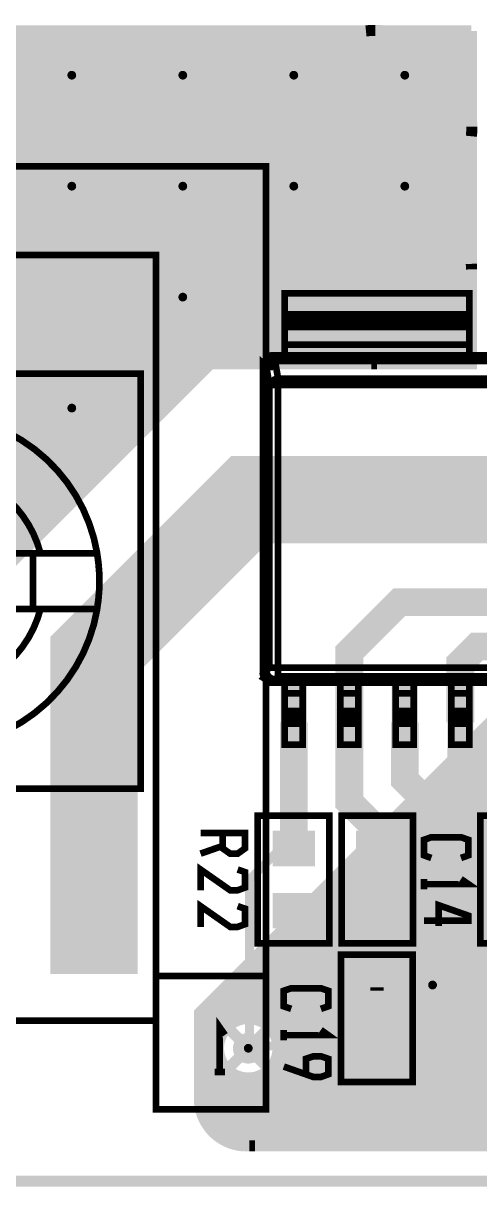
# Model space of a CAD drawing. Extents: x -20 to 155, y -91 to 215.
# Drawn here: x 80.17 to 90.61, y -5.13 to 21.51 of the extents above; entities that cross this region are included whole.
import ezdxf

# ---------------------------------------------------------------- set-up
doc = ezdxf.new("R2010")
doc.units = 0
doc.header["$MEASUREMENT"] = 0
doc.layers.get('0').update_dxf_attribs({"linetype": 'CONTINUOUS'})
for name, color, linetype in [('25-334-0_BOT', 7, 'CONTINUOUS'), ('25-334-0_DRD', 7, 'CONTINUOUS'), ('25-334-0_DRL', 2, 'CONTINUOUS'), ('25-334-0_IN1', 4, 'CONTINUOUS'), ('25-334-0_IN2', 3, 'CONTINUOUS'), ('25-334-0_SMB', 5, 'CONTINUOUS'), ('25-334-0_SMT', 10, 'CONTINUOUS'), ('25-334-0_SPT', 14, 'CONTINUOUS'), ('25-334-0_SSB', 9, 'CONTINUOUS'), ('25-334-0_SST', 12, 'CONTINUOUS'), ('25-334-0_TOP', 11, 'CONTINUOUS'), ('THRUHOLE_TAP', 15, 'CONTINUOUS')]:
    doc.layers.add(name, color=color, linetype=linetype)

# ---------------------------------------------------------------- blocks, each defined once
blk = doc.blocks.new('ROUND_20')
at = {"const_width": 3.50012}
blk.add_lwpolyline([(-1.75006, 0, 1), (1.75006, 0, 1)], format="xyb", close=True, dxfattribs=at)
blk = doc.blocks.new('ROUND_64')
at = {"const_width": 0.35052}
blk.add_lwpolyline([(-0.17526, 0, 1), (0.17526, 0, 1)], format="xyb", close=True, dxfattribs=at)
blk = doc.blocks.new('ROUND_66')
at = {"const_width": 0.35052}
blk.add_lwpolyline([(-0.17526, 0, 1), (0.17526, 0, 1)], format="xyb", close=True, dxfattribs=at)
blk = doc.blocks.new('ROUND_84')
at = {"const_width": 0.10033}
blk.add_lwpolyline([(-0.050164, 0, 1), (0.050164, 0, 1)], format="xyb", close=True, dxfattribs=at)
blk = doc.blocks.new('ROUND_86')
at = {"const_width": 0.10033}
blk.add_lwpolyline([(-0.050164, 0, 1), (0.050164, 0, 1)], format="xyb", close=True, dxfattribs=at)
blk = doc.blocks.new('ROUND_87')
at = {"const_width": 0.10033}
blk.add_lwpolyline([(-0.050164, 0, 1), (0.050164, 0, 1)], format="xyb", close=True, dxfattribs=at)
blk = doc.blocks.new('ROUND_23')
at = {"const_width": 0.35052}
blk.add_lwpolyline([(-0.17526, 0, 1), (0.17526, 0, 1)], format="xyb", close=True, dxfattribs=at)
blk = doc.blocks.new('RECTANGLE_5')
blk.add_solid([(0.4826, 0.4064), (0.4826, -0.4064), (-0.4826, 0.4064), (-0.4826, -0.4064)])
blk = doc.blocks.new('RECTANGLE_48')
blk.add_solid([(2.20472, 0.99949), (2.20472, -0.99949), (-2.20472, 0.99949), (-2.20472, -0.99949)])
blk = doc.blocks.new('RECTANGLE_49')
blk.add_solid([(0.29972, 0.99949), (0.29972, -0.99949), (-0.29972, 0.99949), (-0.29972, -0.99949)])
blk = doc.blocks.new('ROUND_70')
at = {"const_width": 0.0762}
blk.add_lwpolyline([(-0.0381, 0, 1), (0.0381, 0, 1)], format="xyb", close=True, dxfattribs=at)
blk = doc.blocks.new('ROUND_75')
at = {"const_width": 0.10033}
blk.add_lwpolyline([(-0.050164, 0, 1), (0.050164, 0, 1)], format="xyb", close=True, dxfattribs=at)

msp = doc.modelspace()

# ---------------------------------------------------------------- linework, layer by layer
at = {"layer": '25-334-0_BOT', "const_width": 0.254}
for points in [[(90.424, 21.336), (76.327, 21.336), (61.722, 6.731), (61.722, -2.794)], [(90.424, 21.18106), (76.17206, 21.18106)], [(80.2386, 21.336), (80.2386, 9.4996)], [(80.4672, 21.336), (80.4672, 9.7282)], [(80.6958, 21.336), (80.6958, 9.9568)], [(80.9244, 21.336), (80.9244, 10.1854)], [(81.153, 21.336), (81.153, 10.414)], [(81.3816, 21.336), (81.3816, 10.6426)], [(81.6102, 21.336), (81.6102, 10.8712)], [(81.8388, 21.336), (81.8388, 11.0998)], [(82.0674, 21.336), (82.0674, 11.3284)], [(82.296, 21.336), (82.296, 11.557)], [(82.5246, 21.336), (82.5246, 11.7856)], [(82.7532, 21.336), (82.7532, 12.0142)], [(82.9818, 21.336), (82.9818, 12.2428)], [(83.2104, 21.336), (83.2104, 12.4714)], [(83.439, 21.336), (83.439, 12.7)], [(83.6676, 21.336), (83.6676, 12.9286)], [(83.8962, 21.336), (83.8962, 13.1572)], [(84.1248, 21.336), (84.1248, 13.3858)], [(84.3534, 21.336), (84.3534, 13.6144)], [(84.582, 21.336), (84.582, 13.716)], [(84.8106, 21.336), (84.8106, 13.716)], [(85.0392, 21.336), (85.0392, 13.716)], [(85.2678, 21.336), (85.2678, 13.716)], [(85.4964, 21.336), (85.4964, 13.716)], [(85.725, 21.336), (85.725, 13.716)], [(85.9536, 21.336), (85.9536, 13.716)], [(86.1822, 21.336), (86.1822, 13.716)], [(86.4108, 21.336), (86.4108, 13.716)], [(86.6394, 21.336), (86.6394, 13.716)], [(86.868, 21.336), (86.868, 13.716)], [(87.0966, 21.336), (87.0966, 13.716)], [(87.3252, 21.336), (87.3252, 13.716)], [(87.5538, 21.336), (87.5538, 13.716)], [(87.7824, 21.336), (87.7824, 13.716)], [(88.011, 21.336), (88.011, 13.716)], [(88.2396, 21.336), (88.2396, 13.716)], [(88.4682, 21.336), (88.4682, 13.716)], [(88.6968, 21.336), (88.6968, 13.716)], [(88.9254, 21.336), (88.9254, 13.716)], [(89.154, 21.336), (89.154, 13.716)], [(89.3826, 21.336), (89.3826, 13.716)], [(89.6112, 21.336), (89.6112, 13.716)], [(89.8398, 21.336), (89.8398, 13.716)], [(90.0684, 21.336), (90.0684, 13.716)], [(90.297, 21.336), (90.297, 13.716)], [(90.424, 21.336), (90.424, 13.716)], [(90.424, 20.95246), (75.94346, 20.95246)], [(90.424, 20.72386), (75.71486, 20.72386)], [(90.424, 20.49526), (75.48626, 20.49526)], [(90.424, 20.26666), (75.25766, 20.26666)], [(90.424, 20.03806), (75.02906, 20.03806)], [(90.424, 19.80946), (74.80046, 19.80946)], [(90.424, 19.35226), (74.34326, 19.35226)], [(90.424, 19.58086), (74.57186, 19.58086)], [(90.424, 19.12366), (74.11466, 19.12366)], [(90.424, 18.89506), (73.88606, 18.89506)], [(90.424, 18.66646), (73.65746, 18.66646)], [(90.424, 18.43786), (73.42886, 18.43786)], [(90.424, 18.20926), (73.20026, 18.20926)], [(90.424, 17.75206), (72.74306, 17.75206)], [(90.424, 17.98066), (72.97166, 17.98066)], [(90.424, 17.52346), (72.51446, 17.52346)], [(90.424, 17.29486), (72.28586, 17.29486)], [(90.424, 17.06626), (72.05726, 17.06626)], [(90.424, 16.83766), (71.82866, 16.83766)], [(90.424, 16.60906), (71.60006, 16.60906)], [(90.424, 16.15186), (71.14286, 16.15186)], [(90.424, 16.38046), (71.37146, 16.38046)], [(90.424, 15.92326), (70.91426, 15.92326)], [(90.424, 15.69466), (70.68566, 15.69466)], [(90.424, 15.46606), (70.45706, 15.46606)], [(90.424, 15.23746), (70.22846, 15.23746)], [(90.424, 15.00886), (69.99986, 15.00886)], [(90.424, 14.55166), (69.54266, 14.55166)], [(90.424, 14.78026), (69.77126, 14.78026)], [(90.424, 14.32306), (69.31406, 14.32306)], [(90.424, 14.09446), (69.08546, 14.09446)], [(90.424, 13.86586), (68.85686, 13.86586)], [(84.37626, 13.63726), (68.62826, 13.63726)], [(84.455, 13.716), (71.628, 0.889)], [(90.424, 13.716), (84.455, 13.716)], [(84.14766, 13.40866), (68.39966, 13.40866)], [(83.69046, 12.95146), (67.94246, 12.95146)], [(83.91906, 13.18006), (68.17106, 13.18006)], [(83.46186, 12.72286), (67.71386, 12.72286)], [(83.23326, 12.49426), (67.48526, 12.49426)], [(83.00466, 12.26566), (67.25666, 12.26566)], [(82.77606, 12.03706), (67.02806, 12.03706)], [(82.54746, 11.80846), (66.79946, 11.80846)], [(82.09026, 11.35126), (66.34226, 11.35126)], [(82.31886, 11.57986), (66.57086, 11.57986)], [(81.86166, 11.12266), (66.11366, 11.12266)], [(81.63306, 10.89406), (65.88506, 10.89406)], [(81.40446, 10.66546), (65.65646, 10.66546)], [(81.17586, 10.43686), (65.42786, 10.43686)], [(80.94726, 10.20826), (65.19926, 10.20826)], [(80.49006, 9.75106), (64.74206, 9.75106)], [(80.71866, 9.97966), (64.97066, 9.97966)], [(80.26146, 9.52246), (64.51346, 9.52246)], [(109.22, 6.985), (92.329, 6.985), (84.201, -1.143), (84.201, -3.175)], [(90.6018, 5.2578), (90.6018, -4.191)], [(111.252, 4.953), (90.297, 4.953)], [(90.3732, 5.0292), (90.3732, -4.191)], [(111.0234, 5.1816), (90.5256, 5.1816)], [(111.4806, 4.7244), (90.0684, 4.7244)], [(90.1446, 4.8006), (90.1446, -4.191)], [(102.95636, 4.4958), (89.8398, 4.4958)], [(89.916, 4.572), (89.916, -4.191)], [(102.58044, 4.2672), (89.6112, 4.2672)], [(89.6874, 4.3434), (89.6874, -4.191)], [(89.2302, 3.8862), (89.2302, -4.191)], [(102.36454, 4.0386), (89.3826, 4.0386)], [(89.4588, 4.1148), (89.4588, -4.191)], [(89.0016, 3.6576), (89.0016, -4.191)], [(102.2223, 3.81), (89.154, 3.81)], [(102.08514, 3.3528), (88.6968, 3.3528)], [(88.773, 3.429), (88.773, -4.191)], [(102.1334, 3.5814), (88.9254, 3.5814)], [(102.07498, 3.1242), (88.4682, 3.1242)], [(88.5444, 3.2004), (88.5444, -4.191)], [(102.10292, 2.8956), (88.2396, 2.8956)], [(88.3158, 2.9718), (88.3158, -4.191)], [(102.16896, 2.667), (88.011, 2.667)], [(88.0872, 2.7432), (88.0872, -4.191)], [(87.63, 2.286), (87.63, -4.191)], [(102.27818, 2.4384), (87.7824, 2.4384)], [(87.8586, 2.5146), (87.8586, -4.191)], [(87.4014, 2.0574), (87.4014, -4.191)], [(102.44836, 2.2098), (87.5538, 2.2098)], [(103.35768, 1.7526), (87.0966, 1.7526)], [(87.1728, 1.8288), (87.1728, -4.191)], [(102.7176, 1.9812), (87.3252, 1.9812)], [(114.681, 1.524), (86.868, 1.524)], [(86.9442, 1.6002), (86.9442, -4.191)], [(129.794, 1.2954), (86.6394, 1.2954)], [(86.7156, 1.3716), (86.7156, -4.191)], [(129.794, 1.0668), (86.4108, 1.0668)], [(86.487, 1.143), (86.487, -4.191)], [(86.0298, 0.6858), (86.0298, -4.191)], [(129.794, 0.8382), (86.1822, 0.8382)], [(86.2584, 0.9144), (86.2584, -4.191)], [(85.8012, 0.4572), (85.8012, -1.47574)], [(129.794, 0.6096), (85.9536, 0.6096)], [(129.794, 0.1524), (85.4964, 0.1524)], [(85.5726, 0.2286), (85.5726, -1.32588)], [(129.794, 0.381), (85.725, 0.381)], [(129.794, -0.0762), (85.2678, -0.0762)], [(85.344, 0), (85.344, -1.27508)], [(129.794, -0.3048), (85.0392, -0.3048)], [(85.1154, -0.2286), (85.1154, -1.30556)], [(129.794, -0.5334), (84.8106, -0.5334)], [(84.8868, -0.4572), (84.8868, -1.43002)], [(84.4296, -0.9144), (84.4296, -3.77952)], [(129.794, -0.762), (84.582, -0.762)], [(84.6582, -0.6858), (84.6582, -1.79324)], [(129.794, -0.9906), (84.3534, -0.9906)], [(129.794, -1.2192), (84.201, -1.2192)], [(84.86648, -1.4478), (84.201, -1.4478)], [(97.97796, -1.4478), (85.77072, -1.4478)], [(84.69884, -1.6764), (84.201, -1.6764)], [(97.6757, -1.6764), (85.93836, -1.6764)], [(84.64042, -1.905), (84.201, -1.905)], [(97.56394, -1.905), (85.99678, -1.905)], [(84.66074, -2.1336), (84.201, -2.1336)], [(84.6582, -2.11582), (84.6582, -3.99542)], [(97.54362, -2.1336), (85.97392, -2.1336)], [(84.7725, -2.3622), (84.201, -2.3622)], [(84.8868, -2.48158), (84.8868, -4.11734)], [(85.8012, -2.43332), (85.8012, -4.191)], [(97.60204, -2.3622), (85.86216, -2.3622)], [(85.07476, -2.5908), (84.201, -2.5908)], [(85.1154, -2.6035), (85.1154, -4.18084)], [(85.344, -2.63398), (85.344, -4.191)], [(97.76968, -2.5908), (85.5599, -2.5908)], [(85.5726, -2.58572), (85.5726, -4.191)], [(129.794, -2.8194), (84.201, -2.8194)], [(129.794, -3.048), (84.201, -3.048)], [(129.794, -3.2766), (84.21116, -3.2766)], [(129.794, -3.5052), (84.27212, -3.5052)], [(129.794, -3.7338), (84.39658, -3.7338)], [(129.794, -3.9624), (84.61248, -3.9624)], [(129.794, -4.191), (85.217, -4.191)]]:
    msp.add_lwpolyline(points, dxfattribs=at)
for points in [[(85.3186, -1.27508, 0.4142136), (84.63788, -1.9558)], [(85.99932, -1.9558, 0.4142136), (85.3186, -1.27508)], [(84.63788, -1.9558, 0.4142136), (85.3186, -2.63652)], [(85.3186, -2.63652, 0.4142136), (85.99932, -1.9558)], [(84.201, -3.175, 0.3801993), (85.217, -4.191)]]:
    msp.add_lwpolyline(points, format="xyb", dxfattribs=at)
at = {"layer": '25-334-0_DRD', "const_width": 0.254}
for points in [[(-15.99946, -4.99872), (155.00096, -4.99872), (155.00096, 215.00084), (-4.99872, 215.00084), (-4.99872, 189.35954), (-15.99946, 189.35954), (-15.99946, -4.99872)], [(81.915, 20.955), (80.645, 19.685)], [(81.915, 19.685), (80.645, 20.955)], [(84.455, 20.955), (83.185, 19.685)], [(84.455, 19.685), (83.185, 20.955)], [(86.995, 20.955), (85.725, 19.685)], [(86.995, 19.685), (85.725, 20.955)], [(89.535, 20.955), (88.265, 19.685)], [(89.535, 19.685), (88.265, 20.955)], [(81.915, 18.415), (80.645, 17.145)], [(81.915, 17.145), (80.645, 18.415)], [(84.455, 18.415), (83.185, 17.145)], [(84.455, 17.145), (83.185, 18.415)], [(86.995, 18.415), (85.725, 17.145)], [(86.995, 17.145), (85.725, 18.415)], [(89.535, 18.415), (88.265, 17.145)], [(89.535, 17.145), (88.265, 18.415)], [(84.455, 15.875), (83.185, 14.605)], [(84.455, 14.605), (83.185, 15.875)], [(81.915, 13.335), (80.645, 12.065)], [(81.915, 12.065), (80.645, 13.335)], [(90.17, 0.127), (88.9, -1.143)], [(90.17, -1.143), (88.9, 0.127)], [(90.17, 0.127), (88.9, -1.143)], [(90.17, -1.143), (88.9, 0.127)], [(85.9536, -1.3208), (84.6836, -2.5908)], [(85.9536, -2.5908), (84.6836, -1.3208)]]:
    msp.add_lwpolyline(points, dxfattribs=at)
at = {"layer": '25-334-0_DRL'}
for points, const_width in [([(-15.99946, -4.99872), (155.00096, -4.99872), (155.00096, 215.00084), (-4.99872, 215.00084), (-4.99872, 189.35954), (-15.99946, 189.35954), (-15.99946, -4.99872)], 0.254), ([(81.788, -0.254), (81.788, 7.0485), (85.344, 10.6045), (102.743, 10.6045)], 1.99898)]:
    msp.add_lwpolyline(points, dxfattribs=dict(at, const_width=const_width))
at = {"layer": '25-334-0_IN1'}
for points, const_width in [([(85.3186, -1.9558), (85.3694, -1.905), (89.916, -1.905), (90.678, -1.143), (98.298, -1.143), (98.806, -1.651), (103.124, -1.651), (104.775, -3.302), (130.175, -3.302), (138.176, 4.699), (138.938, 4.699), (152.146, 17.907), (152.146, 111.76), (149.86, 114.046), (149.86, 115.824)], 0.2032), ([(90.424, 21.336), (90.424, 13.716), (84.455, 13.716), (71.628, 0.889), (71.628, -2.921)], 0.254), ([(90.424, 21.336), (76.327, 21.336)], 0.254), ([(80.2386, 21.336), (80.2386, 9.4996)], 0.254), ([(80.4672, 21.336), (80.4672, 9.7282)], 0.254), ([(80.6958, 21.336), (80.6958, 9.9568)], 0.254), ([(80.9244, 21.336), (80.9244, 10.1854)], 0.254), ([(81.153, 21.336), (81.153, 10.414)], 0.254), ([(81.3816, 21.336), (81.3816, 10.6426)], 0.254), ([(81.6102, 21.336), (81.6102, 10.8712)], 0.254), ([(81.8388, 21.336), (81.8388, 11.0998)], 0.254), ([(82.0674, 21.336), (82.0674, 11.3284)], 0.254), ([(82.296, 21.336), (82.296, 11.557)], 0.254), ([(82.5246, 21.336), (82.5246, 11.7856)], 0.254), ([(82.7532, 21.336), (82.7532, 12.0142)], 0.254), ([(82.9818, 21.336), (82.9818, 12.2428)], 0.254), ([(83.2104, 21.336), (83.2104, 12.4714)], 0.254), ([(83.439, 21.336), (83.439, 12.7)], 0.254), ([(83.6676, 21.336), (83.6676, 12.9286)], 0.254), ([(83.8962, 21.336), (83.8962, 13.1572)], 0.254), ([(84.1248, 21.336), (84.1248, 13.3858)], 0.254), ([(84.3534, 21.336), (84.3534, 13.6144)], 0.254), ([(84.582, 21.336), (84.582, 13.716)], 0.254), ([(84.8106, 21.336), (84.8106, 13.716)], 0.254), ([(85.0392, 21.336), (85.0392, 13.716)], 0.254), ([(85.2678, 21.336), (85.2678, 13.716)], 0.254), ([(85.4964, 21.336), (85.4964, 13.716)], 0.254), ([(85.725, 21.336), (85.725, 13.716)], 0.254), ([(85.9536, 21.336), (85.9536, 13.716)], 0.254), ([(86.1822, 21.336), (86.1822, 13.716)], 0.254), ([(86.4108, 21.336), (86.4108, 13.716)], 0.254), ([(86.6394, 21.336), (86.6394, 13.716)], 0.254), ([(86.868, 21.336), (86.868, 13.716)], 0.254), ([(87.0966, 21.336), (87.0966, 13.716)], 0.254), ([(87.3252, 21.336), (87.3252, 13.716)], 0.254), ([(87.5538, 21.336), (87.5538, 13.716)], 0.254), ([(87.7824, 21.336), (87.7824, 13.716)], 0.254), ([(88.011, 21.336), (88.011, 13.716)], 0.254), ([(88.2396, 21.336), (88.2396, 13.716)], 0.254), ([(88.4682, 21.336), (88.4682, 13.716)], 0.254), ([(88.6968, 21.336), (88.6968, 13.716)], 0.254), ([(88.9254, 21.336), (88.9254, 13.716)], 0.254), ([(89.154, 21.336), (89.154, 13.716)], 0.254), ([(89.3826, 21.336), (89.3826, 13.716)], 0.254), ([(89.6112, 21.336), (89.6112, 13.716)], 0.254), ([(89.8398, 21.336), (89.8398, 13.716)], 0.254), ([(90.0684, 21.336), (90.0684, 13.716)], 0.254), ([(90.297, 21.336), (90.297, 13.716)], 0.254), ([(90.424, 20.9423), (75.9333, 20.9423)], 0.254), ([(90.424, 21.1709), (76.1619, 21.1709)], 0.254), ([(90.424, 20.7137), (75.7047, 20.7137)], 0.254), ([(90.424, 20.4851), (75.4761, 20.4851)], 0.254), ([(90.424, 20.2565), (75.2475, 20.2565)], 0.254), ([(90.424, 20.0279), (75.0189, 20.0279)], 0.254), ([(90.424, 19.7993), (74.7903, 19.7993)], 0.254), ([(90.424, 19.3421), (74.3331, 19.3421)], 0.254), ([(90.424, 19.5707), (74.5617, 19.5707)], 0.254), ([(90.424, 19.1135), (74.1045, 19.1135)], 0.254), ([(90.424, 18.8849), (73.8759, 18.8849)], 0.254), ([(90.424, 18.6563), (73.6473, 18.6563)], 0.254), ([(90.424, 18.4277), (73.4187, 18.4277)], 0.254), ([(90.424, 18.1991), (73.1901, 18.1991)], 0.254), ([(90.424, 17.7419), (72.7329, 17.7419)], 0.254), ([(90.424, 17.9705), (72.9615, 17.9705)], 0.254), ([(90.424, 17.5133), (72.5043, 17.5133)], 0.254), ([(90.424, 17.2847), (72.2757, 17.2847)], 0.254), ([(90.424, 17.0561), (72.0471, 17.0561)], 0.254), ([(90.424, 16.8275), (71.8185, 16.8275)], 0.254), ([(90.424, 16.5989), (71.5899, 16.5989)], 0.254), ([(90.424, 16.1417), (71.1327, 16.1417)], 0.254), ([(90.424, 16.3703), (71.3613, 16.3703)], 0.254), ([(90.424, 15.9131), (70.9041, 15.9131)], 0.254), ([(90.424, 15.6845), (70.6755, 15.6845)], 0.254), ([(90.424, 15.4559), (70.4469, 15.4559)], 0.254), ([(90.424, 15.2273), (70.2183, 15.2273)], 0.254), ([(90.424, 14.9987), (69.9897, 14.9987)], 0.254), ([(90.424, 14.5415), (69.5325, 14.5415)], 0.254), ([(90.424, 14.7701), (69.7611, 14.7701)], 0.254), ([(90.424, 14.3129), (69.3039, 14.3129)], 0.254), ([(90.424, 14.0843), (69.0753, 14.0843)], 0.254), ([(90.424, 13.8557), (68.8467, 13.8557)], 0.254), ([(84.3661, 13.6271), (68.6181, 13.6271)], 0.254), ([(84.1375, 13.3985), (68.3895, 13.3985)], 0.254), ([(83.6803, 12.9413), (67.9323, 12.9413)], 0.254), ([(83.9089, 13.1699), (68.1609, 13.1699)], 0.254), ([(83.4517, 12.7127), (67.7037, 12.7127)], 0.254), ([(83.2231, 12.4841), (67.4751, 12.4841)], 0.254), ([(82.9945, 12.2555), (67.2465, 12.2555)], 0.254), ([(82.7659, 12.0269), (67.0179, 12.0269)], 0.254), ([(82.5373, 11.7983), (66.7893, 11.7983)], 0.254), ([(82.0801, 11.3411), (66.3321, 11.3411)], 0.254), ([(82.3087, 11.5697), (66.5607, 11.5697)], 0.254), ([(81.8515, 11.1125), (66.1035, 11.1125)], 0.254), ([(81.6229, 10.8839), (65.8749, 10.8839)], 0.254), ([(81.3943, 10.6553), (65.6463, 10.6553)], 0.254), ([(81.1657, 10.4267), (65.4177, 10.4267)], 0.254), ([(80.9371, 10.1981), (65.1891, 10.1981)], 0.254), ([(80.4799, 9.7409), (64.7319, 9.7409)], 0.254), ([(80.7085, 9.9695), (64.9605, 9.9695)], 0.254), ([(80.2513, 9.5123), (64.5033, 9.5123)], 0.254), ([(92.329, 6.985), (84.201, -1.143)], 0.254), ([(90.6018, 5.2578), (90.6018, -0.71882)], 0.254), ([(111.252, 4.953), (90.297, 4.953)], 0.254), ([(90.3732, 5.0292), (90.3732, -0.83566)], 0.254), ([(111.0234, 5.1816), (90.5256, 5.1816)], 0.254), ([(111.4806, 4.7244), (90.0684, 4.7244)], 0.254), ([(90.1446, 4.8006), (90.1446, -1.06426)], 0.254), ([(102.95636, 4.4958), (89.8398, 4.4958)], 0.254), ([(89.916, 4.572), (89.916, -1.29286)], 0.254), ([(102.58044, 4.2672), (89.6112, 4.2672)], 0.254), ([(89.6874, 4.3434), (89.6874, -1.4732)], 0.254), ([(89.2302, 3.8862), (89.2302, -1.4732)], 0.254), ([(102.36454, 4.0386), (89.3826, 4.0386)], 0.254), ([(89.4588, 4.1148), (89.4588, -1.4732)], 0.254), ([(89.0016, 3.6576), (89.0016, -1.4732)], 0.254), ([(102.2223, 3.81), (89.154, 3.81)], 0.254), ([(102.08514, 3.3528), (88.6968, 3.3528)], 0.254), ([(88.773, 3.429), (88.773, -1.4732)], 0.254), ([(102.1334, 3.5814), (88.9254, 3.5814)], 0.254), ([(102.07498, 3.1242), (88.4682, 3.1242)], 0.254), ([(88.5444, 3.2004), (88.5444, -1.4732)], 0.254), ([(102.10292, 2.8956), (88.2396, 2.8956)], 0.254), ([(88.3158, 2.9718), (88.3158, -1.4732)], 0.254), ([(102.16896, 2.667), (88.011, 2.667)], 0.254), ([(88.0872, 2.7432), (88.0872, -1.4732)], 0.254), ([(87.63, 2.286), (87.63, -1.4732)], 0.254), ([(102.27818, 2.4384), (87.7824, 2.4384)], 0.254), ([(87.8586, 2.5146), (87.8586, -1.4732)], 0.254), ([(87.4014, 2.0574), (87.4014, -1.4732)], 0.254), ([(102.44836, 2.2098), (87.5538, 2.2098)], 0.254), ([(103.35768, 1.7526), (87.0966, 1.7526)], 0.254), ([(87.1728, 1.8288), (87.1728, -1.4732)], 0.254), ([(102.7176, 1.9812), (87.3252, 1.9812)], 0.254), ([(114.681, 1.524), (86.868, 1.524)], 0.254), ([(86.9442, 1.6002), (86.9442, -1.4732)], 0.254), ([(129.794, 1.2954), (86.6394, 1.2954)], 0.254), ([(86.7156, 1.3716), (86.7156, -1.4732)], 0.254), ([(129.794, 1.0668), (86.4108, 1.0668)], 0.254), ([(86.487, 1.143), (86.487, -1.4732)], 0.254), ([(86.0298, 0.6858), (86.0298, -1.4732)], 0.254), ([(129.794, 0.8382), (86.1822, 0.8382)], 0.254), ([(86.2584, 0.9144), (86.2584, -1.4732)], 0.254), ([(85.8012, 0.4572), (85.8012, -1.4732)], 0.254), ([(129.794, 0.6096), (85.9536, 0.6096)], 0.254), ([(129.794, 0.1524), (85.4964, 0.1524)], 0.254), ([(85.5726, 0.2286), (85.5726, -1.32588)], 0.254), ([(129.794, 0.381), (85.725, 0.381)], 0.254), ([(129.794, -0.0762), (85.2678, -0.0762)], 0.254), ([(85.344, 0), (85.344, -1.27508)], 0.254), ([(129.794, -0.3048), (85.0392, -0.3048)], 0.254), ([(85.1154, -0.2286), (85.1154, -1.30556)], 0.254), ([(129.794, -0.5334), (84.8106, -0.5334)], 0.254), ([(84.8868, -0.4572), (84.8868, -1.43002)], 0.254), ([(84.4296, -0.9144), (84.4296, -3.59918)], 0.254), ([(90.4748, -0.762), (84.582, -0.762)], 0.254), ([(84.6582, -0.6858), (84.6582, -1.79324)], 0.254), ([(90.3732, -0.8382), (89.73566, -1.4732)], 0.254), ([(98.298, -0.7112), (90.678, -0.7112)], 0.254), ([(84.201, -1.143), (84.201, -3.048)], 0.254), ([(90.21826, -0.9906), (84.3534, -0.9906)], 0.254), ([(89.98966, -1.2192), (84.201, -1.2192)], 0.254), ([(84.86648, -1.4478), (84.201, -1.4478)], 0.254), ([(89.76106, -1.4478), (85.77072, -1.4478)], 0.254), ([(84.69884, -1.6764), (84.201, -1.6764)], 0.254), ([(89.73566, -1.4732), (85.79612, -1.4732)], 0.254), ([(90.8558, -1.5748), (90.22588, -2.20472)], 0.254), ([(84.64042, -1.905), (84.201, -1.905)], 0.254), ([(97.56394, -1.905), (90.5256, -1.905)], 0.254), ([(90.6018, -1.8288), (90.6018, -4.191)], 0.254), ([(84.66074, -2.1336), (84.201, -2.1336)], 0.254), ([(84.6582, -2.11582), (84.6582, -3.85826)], 0.254), ([(97.54362, -2.1336), (90.297, -2.1336)], 0.254), ([(90.3732, -2.0574), (90.3732, -4.191)], 0.254), ([(84.7725, -2.3622), (84.201, -2.3622)], 0.254), ([(84.8868, -2.48158), (84.8868, -4.02336)], 0.254), ([(85.8012, -2.43332), (85.8012, -4.191)], 0.254), ([(97.60204, -2.3622), (85.86216, -2.3622)], 0.254), ([(89.916, -2.3368), (85.88248, -2.3368)], 0.254), ([(86.0298, -2.3368), (86.0298, -4.191)], 0.254), ([(86.2584, -2.3368), (86.2584, -4.191)], 0.254), ([(86.487, -2.3368), (86.487, -4.191)], 0.254), ([(86.7156, -2.3368), (86.7156, -4.191)], 0.254), ([(86.9442, -2.3368), (86.9442, -4.191)], 0.254), ([(87.1728, -2.3368), (87.1728, -4.191)], 0.254), ([(87.4014, -2.3368), (87.4014, -4.191)], 0.254), ([(87.63, -2.3368), (87.63, -4.191)], 0.254), ([(87.8586, -2.3368), (87.8586, -4.191)], 0.254), ([(88.0872, -2.3368), (88.0872, -4.191)], 0.254), ([(88.3158, -2.3368), (88.3158, -4.191)], 0.254), ([(88.5444, -2.3368), (88.5444, -4.191)], 0.254), ([(88.773, -2.3368), (88.773, -4.191)], 0.254), ([(89.0016, -2.3368), (89.0016, -4.191)], 0.254), ([(89.2302, -2.3368), (89.2302, -4.191)], 0.254), ([(89.4588, -2.3368), (89.4588, -4.191)], 0.254), ([(89.6874, -2.3368), (89.6874, -4.191)], 0.254), ([(89.916, -2.3368), (89.916, -4.191)], 0.254), ([(90.1446, -2.27076), (90.1446, -4.191)], 0.254), ([(85.07476, -2.5908), (84.201, -2.5908)], 0.254), ([(85.1154, -2.6035), (85.1154, -4.13004)], 0.254), ([(85.344, -2.63398), (85.344, -4.191)], 0.254), ([(97.76968, -2.5908), (85.5599, -2.5908)], 0.254), ([(85.5726, -2.58572), (85.5726, -4.191)], 0.254), ([(103.04526, -2.8194), (84.201, -2.8194)], 0.254), ([(103.27386, -3.048), (84.201, -3.048)], 0.254), ([(103.50246, -3.2766), (84.26196, -3.2766)], 0.254), ([(103.73106, -3.5052), (84.36864, -3.5052)], 0.254), ([(103.95966, -3.7338), (84.53374, -3.7338)], 0.254), ([(104.18826, -3.9624), (84.79028, -3.9624)], 0.254), ([(85.471, -4.191), (85.344, -4.191)], 0.254), ([(104.4448, -4.191), (85.471, -4.191)], 0.254)]:
    msp.add_lwpolyline(points, dxfattribs=dict(at, const_width=const_width))
at = {"layer": '25-334-0_IN1', "const_width": 0.254}
for points in [[(90.678, -0.7112, 0.1989124), (90.37267, -0.83767)], [(90.678, -0.7112, 0.1989124), (90.37267, -0.83767)], [(85.3186, -1.27508, 0.4142136), (84.63788, -1.9558)], [(85.79612, -1.4732, 0.1975377), (85.3186, -1.27688)], [(84.63788, -1.9558, 0.4142136), (85.3186, -2.63652)], [(89.916, -2.3368, 0.1989124), (90.22133, -2.21033)], [(85.3186, -2.63652, 0.2491149), (85.88264, -2.33691)], [(84.201, -3.048, 0.3123765), (85.344, -4.191)]]:
    msp.add_lwpolyline(points, format="xyb", dxfattribs=at)
at = {"layer": '25-334-0_IN2', "const_width": 0.254}
for points in [[(88.011, 21.336), (76.327, 21.336)], [(80.2386, 21.336), (80.2386, 9.4996)], [(80.4672, 21.336), (80.4672, 9.7282)], [(80.6958, 21.336), (80.6958, 9.9568)], [(80.9244, 21.336), (80.9244, 10.1854)], [(81.153, 21.336), (81.153, 10.414)], [(81.3816, 21.336), (81.3816, 10.6426)], [(81.6102, 21.336), (81.6102, 10.8712)], [(81.8388, 21.336), (81.8388, 11.0998)], [(82.0674, 21.336), (82.0674, 11.3284)], [(82.296, 21.336), (82.296, 11.557)], [(82.5246, 21.336), (82.5246, 11.7856)], [(82.7532, 21.336), (82.7532, 12.0142)], [(82.9818, 21.336), (82.9818, 12.2428)], [(83.2104, 21.336), (83.2104, 12.4714)], [(83.439, 21.336), (83.439, 12.7)], [(83.6676, 21.336), (83.6676, 12.9286)], [(83.8962, 21.336), (83.8962, 13.1572)], [(84.1248, 21.336), (84.1248, 13.3858)], [(84.3534, 21.336), (84.3534, 13.6144)], [(84.582, 21.336), (84.582, 13.716)], [(84.8106, 21.336), (84.8106, 13.716)], [(85.0392, 21.336), (85.0392, 13.716)], [(85.2678, 21.336), (85.2678, 13.716)], [(85.4964, 21.336), (85.4964, 13.716)], [(85.725, 21.336), (85.725, 13.716)], [(85.9536, 21.336), (85.9536, 13.716)], [(86.1822, 21.336), (86.1822, 13.716)], [(86.4108, 21.336), (86.4108, 13.716)], [(86.6394, 21.336), (86.6394, 13.716)], [(86.868, 21.336), (86.868, 13.716)], [(87.0966, 21.336), (87.0966, 13.716)], [(87.3252, 21.336), (87.3252, 13.716)], [(87.5538, 21.336), (87.5538, 13.716)], [(87.7824, 21.336), (87.7824, 13.716)], [(88.011, 21.336), (88.011, 13.716)], [(88.2396, 21.34616), (88.2396, 13.71092)], [(88.4682, 21.33346), (88.4682, 13.72108)], [(88.6968, 21.29536), (88.6968, 13.75664)], [(88.9254, 21.2344), (88.9254, 13.81506)], [(89.50452, 20.93976), (75.93076, 20.93976)], [(89.09304, 21.16836), (76.15936, 21.16836)], [(89.154, 21.14296), (89.154, 13.90396)], [(89.3826, 21.02104), (89.3826, 14.02334)], [(89.7763, 20.71116), (75.70216, 20.71116)], [(89.6112, 20.86102), (89.6112, 14.18082)], [(89.9795, 20.48256), (75.47356, 20.48256)], [(89.8398, 20.64766), (89.8398, 14.39164)], [(90.1319, 20.25396), (75.24496, 20.25396)], [(90.0684, 20.3581), (90.0684, 14.6812)], [(90.24874, 20.02536), (75.01636, 20.02536)], [(90.297, 19.90852), (90.297, 15.13332)], [(90.3351, 19.79676), (74.78776, 19.79676)], [(90.42654, 19.33956), (74.33056, 19.33956)], [(90.39352, 19.56816), (74.55916, 19.56816)], [(90.43416, 19.11096), (74.10196, 19.11096)], [(90.424, 18.88236), (73.87336, 18.88236)], [(90.424, 18.923), (90.424, 16.002)], [(90.424, 18.65376), (73.64476, 18.65376)], [(90.424, 18.42516), (73.41616, 18.42516)], [(90.424, 18.19656), (73.18756, 18.19656)], [(90.424, 17.73936), (72.73036, 17.73936)], [(90.424, 17.96796), (72.95896, 17.96796)], [(90.424, 17.51076), (72.50176, 17.51076)], [(90.424, 17.28216), (72.27316, 17.28216)], [(90.424, 17.05356), (72.04456, 17.05356)], [(90.424, 16.82496), (71.81596, 16.82496)], [(90.424, 16.59636), (71.58736, 16.59636)], [(90.424, 16.13916), (71.13016, 16.13916)], [(90.424, 16.36776), (71.35876, 16.36776)], [(90.42654, 15.91056), (70.90156, 15.91056)], [(90.42654, 15.875), (90.42281, 16.00193)], [(90.41892, 15.68196), (70.67296, 15.68196)], [(90.3859, 15.45336), (70.44436, 15.45336)], [(90.32748, 15.22476), (70.21576, 15.22476)], [(90.24112, 14.99616), (69.98716, 14.99616)], [(89.9668, 14.53896), (69.52996, 14.53896)], [(90.12428, 14.76756), (69.75856, 14.76756)], [(89.75852, 14.31036), (69.30136, 14.31036)], [(89.47658, 14.08176), (69.07276, 14.08176)], [(89.03716, 13.85316), (68.84416, 13.85316)], [(84.36356, 13.62456), (68.61556, 13.62456)], [(88.138, 13.716), (84.455, 13.716), (71.628, 0.889), (71.628, -2.032)], [(88.138, 13.716), (88.265, 13.71227)], [(84.13496, 13.39596), (68.38696, 13.39596)], [(83.67776, 12.93876), (67.92976, 12.93876)], [(83.90636, 13.16736), (68.15836, 13.16736)], [(83.44916, 12.71016), (67.70116, 12.71016)], [(83.22056, 12.48156), (67.47256, 12.48156)], [(82.99196, 12.25296), (67.24396, 12.25296)], [(82.76336, 12.02436), (67.01536, 12.02436)], [(82.53476, 11.79576), (66.78676, 11.79576)], [(82.07756, 11.33856), (66.32956, 11.33856)], [(82.30616, 11.56716), (66.55816, 11.56716)], [(81.84896, 11.10996), (66.10096, 11.10996)], [(81.62036, 10.88136), (65.87236, 10.88136)], [(81.39176, 10.65276), (65.64376, 10.65276)], [(81.16316, 10.42416), (65.41516, 10.42416)], [(80.93456, 10.19556), (65.18656, 10.19556)], [(80.47736, 9.73836), (64.72936, 9.73836)], [(80.70596, 9.96696), (64.95796, 9.96696)], [(80.24876, 9.50976), (64.50076, 9.50976)]]:
    msp.add_lwpolyline(points, dxfattribs=at)
for points in [[(88.22944, 21.34616, 0.0248079), (88.01107, 21.33532)], [(90.43416, 19.14144, 0.4142136), (88.22944, 21.34616)], [(90.424, 18.923, 0.0248077), (90.43484, 19.14144)], [(88.265, 13.71092, 0.4142136), (90.42908, 15.875)]]:
    msp.add_lwpolyline(points, format="xyb", dxfattribs=at)
at = {"layer": '25-334-0_SMB', "const_width": 1.99898}
for points in [[(79.375, 10.795), (79.375, 19.685)], [(82.55, 14.605), (82.55, 19.685)], [(85.725, 19.685), (85.725, 15.24)], [(88.9, 15.24), (88.9, 19.685)]]:
    msp.add_lwpolyline(points, dxfattribs=at)
at = {"layer": '25-334-0_SMT', "const_width": 1.99898}
for points in [[(81.407, 20.066), (81.407, 12.446)], [(84.836, 15.494), (84.836, 20.066)], [(88.138, 20.066), (88.138, 15.494)]]:
    msp.add_lwpolyline(points, dxfattribs=at)
at = {"layer": '25-334-0_SSB', "const_width": 0.1524}
for points in [[(32.385, -0.3048), (34.8996, -0.3048), (34.8996, -3.3528), (32.385, -3.3528), (32.385, -0.3048), (32.385, 18.2372), (85.725, 18.2372), (85.725, -0.3048), (83.2104, -0.3048), (83.2104, -3.3528), (85.725, -3.3528), (85.725, -0.3048)], [(83.2104, -0.3048), (83.2104, 16.2052), (72.9996, 16.2052), (72.9996, -0.3048), (70.5104, -0.3048), (70.5104, -3.3528), (72.9996, -3.3528), (72.9996, -0.3048)], [(82.8548, 3.9878), (73.3552, 3.9878), (73.3552, 13.4874), (82.8548, 13.4874), (82.8548, 3.9878)], [(79.121, 9.3726), (80.56372, 9.3726)], [(80.391, 8.1026), (80.391, 9.3726)], [(80.56372, 9.3726), (81.85912, 9.3726)], [(79.121, 8.1026), (80.56372, 8.1026), (79.121, 8.1026)], [(81.85912, 8.1026), (80.56372, 8.1026)], [(83.2104, -1.3208), (72.9996, -1.3208)], [(84.66582, -2.49682), (84.66582, -1.48082), (84.7852, -1.651)], [(84.54898, -2.49682), (84.7852, -2.49682)]]:
    msp.add_lwpolyline(points, dxfattribs=at)
for points in [[(81.86166, 9.37006, 0.3661632), (78.105, 12.5476)], [(80.56372, 9.3726, 0.3419815), (78.105, 11.2776)], [(81.91246, 8.7376, 0.0419149), (81.85913, 9.3726)], [(81.85912, 8.1026, 0.0419149), (81.91244, 8.7376)], [(78.105, 6.1976, 0.3419817), (80.56372, 8.1026)], [(78.105, 4.9276, 0.3659768), (81.86166, 8.1026)]]:
    msp.add_lwpolyline(points, format="xyb", dxfattribs=at)
at = {"layer": '25-334-0_SST', "const_width": 0.1524}
for points in [[(66.04, 19.58594, 0.4142136), (91.53906, 45.085)], [(85.93074, 13.77442, 0.3196602), (85.73262, 13.63472)], [(86.00186, 13.75918, 0.3925712), (85.80374, 13.5636)], [(86.00186, 13.37056, 0.3228256), (85.80374, 13.22832)], [(85.73262, 6.68528, 0.3925685), (85.93074, 6.4897)]]:
    msp.add_lwpolyline(points, format="xyb", dxfattribs=at)
for points in [[(86.15426, 13.90904), (86.15426, 14.15288), (90.37574, 14.15288), (90.37574, 14.55674), (90.37574, 14.69898), (86.15426, 14.69898), (86.15426, 14.8463), (86.15426, 15.32636), (90.37574, 15.32636), (90.37574, 14.8463), (90.37574, 14.69898)], [(90.37574, 14.8463), (86.15426, 14.8463)], [(86.15426, 14.69898), (86.15426, 14.55674)], [(90.37574, 14.55674), (86.15426, 14.55674), (86.15426, 14.15288)], [(90.37574, 14.15288), (90.37574, 13.90904)], [(85.76056, 13.88872), (85.65388, 13.71346), (85.76056, 13.88618), (85.7631, 13.88872), (85.852, 13.90904), (85.85454, 13.90904), (95.75546, 13.90904), (95.758, 13.90904), (95.93072, 13.80236)], [(85.73262, 13.63472), (85.65388, 13.71346), (85.65388, 13.71092), (85.65388, 6.60908), (85.65388, 6.60654)], [(95.67926, 13.77442), (95.60814, 13.37056), (86.00186, 13.37056), (86.00186, 13.22832), (85.80374, 13.22832), (85.73262, 13.63472)], [(85.93074, 13.8303), (85.852, 13.90904)], [(85.93074, 13.77442), (85.93074, 13.8303), (95.67926, 13.8303), (95.67926, 13.77442), (85.93074, 13.77442), (86.00186, 13.37056)], [(95.80372, 13.22832), (95.80372, 6.7564), (95.60814, 6.7564), (86.00186, 6.7564), (86.00186, 13.22832), (95.60814, 13.22832), (95.60814, 13.37056)], [(85.80374, 13.22832), (85.80374, 6.7564), (85.65388, 6.60654), (85.67674, 6.52018), (85.6742, 6.51764), (85.852, 6.41096), (85.67674, 6.51764)], [(95.60814, 6.56082), (86.00186, 6.56082), (86.00186, 6.7564), (85.80374, 6.7564)], [(86.00186, 6.56082), (85.852, 6.41096), (85.85454, 6.41096), (86.15426, 6.41096)], [(91.23426, 6.41096), (90.37574, 6.41096), (89.96426, 6.41096), (89.10574, 6.41096), (88.69426, 6.41096), (87.83574, 6.41096), (87.42426, 6.41096), (86.56574, 6.41096), (86.15426, 6.41096), (86.15426, 6.16712), (86.15426, 5.76326), (86.56574, 5.76326), (86.56574, 5.62102), (86.56574, 5.4737), (86.15426, 5.4737), (86.15426, 4.9911), (86.56574, 4.9911), (86.56574, 5.4737)], [(86.56574, 6.16712), (86.56574, 6.41096)], [(87.83574, 6.41096), (87.83574, 6.16712), (87.42426, 6.16712), (87.42426, 5.76326), (87.42426, 5.62102), (87.83574, 5.62102), (87.83574, 5.4737), (87.83574, 4.9911), (87.42426, 4.9911), (87.42426, 5.4737), (87.42426, 5.62102)], [(87.42426, 6.16712), (87.42426, 6.41096)], [(89.10574, 6.41096), (89.10574, 6.16712), (88.69426, 6.16712), (88.69426, 5.76326), (88.69426, 5.62102), (89.10574, 5.62102), (89.10574, 5.4737), (89.10574, 4.9911), (88.69426, 4.9911), (88.69426, 5.4737), (88.69426, 5.62102)], [(88.69426, 6.16712), (88.69426, 6.41096)], [(90.37574, 6.41096), (90.37574, 6.16712), (89.96426, 6.16712), (89.96426, 5.76326), (89.96426, 5.62102), (90.37574, 5.62102), (90.37574, 5.4737), (90.37574, 4.9911), (89.96426, 4.9911), (89.96426, 5.4737), (89.96426, 5.62102)], [(89.96426, 6.16712), (89.96426, 6.41096)], [(86.15426, 6.16712), (86.56574, 6.16712), (86.56574, 5.76326)], [(87.42426, 5.76326), (87.83574, 5.76326), (87.83574, 6.16712)], [(88.69426, 5.76326), (89.10574, 5.76326), (89.10574, 6.16712)], [(89.96426, 5.76326), (90.37574, 5.76326), (90.37574, 6.16712)], [(86.15426, 5.62102), (86.15426, 5.76326)], [(86.56574, 5.62102), (86.15426, 5.62102), (86.15426, 5.4737)], [(87.83574, 5.62102), (87.83574, 5.76326)], [(89.10574, 5.62102), (89.10574, 5.76326)], [(90.37574, 5.62102), (90.37574, 5.76326)], [(87.42426, 5.4737), (87.83574, 5.4737)], [(88.69426, 5.4737), (89.10574, 5.4737)], [(89.96426, 5.4737), (90.37574, 5.4737)], [(85.5345, 3.3655), (85.5345, 0.4445), (87.1728, 0.4445), (87.1728, 3.3655), (85.5345, 3.3655)], [(89.0905, 0.4445), (89.0905, 3.3655), (87.4522, 3.3655), (87.4522, 0.4445), (89.0905, 0.4445)], [(92.2655, 0.4445), (92.2655, 3.3655), (90.6272, 3.3655), (90.6272, 0.4445), (92.2655, 0.4445)], [(84.7344, 2.97434), (84.7344, 2.61874), (84.90458, 2.49936), (85.07476, 2.49936), (85.2424, 2.61874), (85.2424, 2.97434), (84.2264, 2.97434)], [(89.50706, 2.4003), (89.33942, 2.46126), (89.33942, 2.81686), (89.50706, 2.87528), (90.18524, 2.87528), (90.35542, 2.81686), (90.35542, 2.46126), (90.18524, 2.4003)], [(84.7344, 2.67716), (84.2264, 2.49936)], [(84.2264, 1.66116), (84.2264, 2.13614), (84.90458, 1.66116), (85.07476, 1.66116), (85.2424, 1.72212), (85.2424, 2.07772), (85.07476, 2.13614)], [(89.33942, 1.68148), (89.33942, 1.9177)], [(89.33942, 1.80086), (90.35542, 1.80086), (90.18524, 1.9177)], [(84.2264, 0.82296), (84.2264, 1.29794), (84.90458, 0.82296), (85.07476, 0.82296), (85.2424, 0.88392), (85.2424, 1.23952), (85.07476, 1.29794)], [(89.67724, 0.84328), (89.67724, 1.31826), (90.35542, 1.0795), (90.35542, 0.96266), (89.33942, 0.96266)], [(87.4395, 0.1905), (87.4395, -2.7305), (89.0778, -2.7305), (89.0778, 0.1905), (87.4395, 0.1905)], [(86.30158, -1.0541), (86.1314, -0.99568), (86.1314, -0.64008), (86.30158, -0.58166), (86.97976, -0.58166), (87.1474, -0.64008), (87.1474, -0.99568), (86.97976, -1.0541)], [(86.1314, -1.77546), (86.1314, -1.5367)], [(86.1314, -1.65608), (87.1474, -1.65608), (86.97976, -1.5367)], [(86.6394, -2.5527), (86.6394, -2.1971), (86.80958, -2.13868), (86.97976, -2.13868), (87.1474, -2.1971), (87.1474, -2.5527), (86.97976, -2.61366), (86.80958, -2.61366), (86.1314, -2.3749)]]:
    msp.add_lwpolyline(points, dxfattribs=at)
at = {"layer": '25-334-0_TOP'}
for points, const_width in [([(90.424, 21.336), (76.327, 21.336), (76.2, 21.209)], 0.254), ([(80.2259, 21.336), (80.2259, 9.4869)], 0.254), ([(80.4545, 21.336), (80.4545, 9.7155)], 0.254), ([(80.6831, 21.336), (80.6831, 9.9441)], 0.254), ([(80.9117, 21.336), (80.9117, 10.1727)], 0.254), ([(81.1403, 21.336), (81.1403, 10.4013)], 0.254), ([(81.3689, 21.336), (81.3689, 10.6299)], 0.254), ([(81.5975, 21.336), (81.5975, 10.8585)], 0.254), ([(81.8261, 21.336), (81.8261, 11.0871)], 0.254), ([(82.0547, 21.336), (82.0547, 11.3157)], 0.254), ([(82.2833, 21.336), (82.2833, 11.5443)], 0.254), ([(82.5119, 21.336), (82.5119, 11.7729)], 0.254), ([(82.7405, 21.336), (82.7405, 12.0015)], 0.254), ([(82.9691, 21.336), (82.9691, 12.2301)], 0.254), ([(83.1977, 21.336), (83.1977, 12.4587)], 0.254), ([(83.4263, 21.336), (83.4263, 12.6873)], 0.254), ([(83.6549, 21.336), (83.6549, 12.9159)], 0.254), ([(83.8835, 21.336), (83.8835, 13.1445)], 0.254), ([(84.1121, 21.336), (84.1121, 13.3731)], 0.254), ([(84.3407, 21.336), (84.3407, 13.6017)], 0.254), ([(84.5693, 21.336), (84.5693, 13.716)], 0.254), ([(84.7979, 21.336), (84.7979, 13.716)], 0.254), ([(85.0265, 21.336), (85.0265, 13.716)], 0.254), ([(85.2551, 21.336), (85.2551, 13.716)], 0.254), ([(85.4837, 21.336), (85.4837, 13.716)], 0.254), ([(85.7123, 21.336), (85.7123, 13.716)], 0.254), ([(85.9409, 21.336), (85.9409, 13.716)], 0.254), ([(86.1695, 21.336), (86.1695, 13.716)], 0.254), ([(86.3981, 21.336), (86.3981, 13.716)], 0.254), ([(86.6267, 21.336), (86.6267, 13.716)], 0.254), ([(86.8553, 21.336), (86.8553, 13.716)], 0.254), ([(87.0839, 21.336), (87.0839, 13.716)], 0.254), ([(87.3125, 21.336), (87.3125, 13.716)], 0.254), ([(87.5411, 21.336), (87.5411, 13.716)], 0.254), ([(87.7697, 21.336), (87.7697, 13.716)], 0.254), ([(87.9983, 21.336), (87.9983, 13.716)], 0.254), ([(88.2269, 21.336), (88.2269, 13.716)], 0.254), ([(88.4555, 21.336), (88.4555, 13.716)], 0.254), ([(88.6841, 21.336), (88.6841, 13.716)], 0.254), ([(88.9127, 21.336), (88.9127, 13.716)], 0.254), ([(89.1413, 21.336), (89.1413, 13.716)], 0.254), ([(89.3699, 21.336), (89.3699, 13.716)], 0.254), ([(89.5985, 21.336), (89.5985, 13.716)], 0.254), ([(89.8271, 21.336), (89.8271, 13.716)], 0.254), ([(90.0557, 21.336), (90.0557, 13.716)], 0.254), ([(90.2843, 21.336), (90.2843, 13.716)], 0.254), ([(90.424, 21.336), (90.424, 13.716)], 0.254), ([(90.424, 20.93976), (75.93076, 20.93976)], 0.254), ([(90.424, 21.16836), (76.15936, 21.16836)], 0.254), ([(90.424, 20.71116), (75.70216, 20.71116)], 0.254), ([(90.424, 20.48256), (75.47356, 20.48256)], 0.254), ([(90.424, 20.25396), (75.24496, 20.25396)], 0.254), ([(90.424, 20.02536), (75.01636, 20.02536)], 0.254), ([(90.424, 19.79676), (74.78776, 19.79676)], 0.254), ([(90.424, 19.33956), (74.33056, 19.33956)], 0.254), ([(90.424, 19.56816), (74.55916, 19.56816)], 0.254), ([(90.424, 19.11096), (74.10196, 19.11096)], 0.254), ([(90.424, 18.88236), (73.87336, 18.88236)], 0.254), ([(90.424, 18.65376), (73.64476, 18.65376)], 0.254), ([(90.424, 18.42516), (73.41616, 18.42516)], 0.254), ([(90.424, 18.19656), (73.18756, 18.19656)], 0.254), ([(90.424, 17.73936), (72.73036, 17.73936)], 0.254), ([(90.424, 17.96796), (72.95896, 17.96796)], 0.254), ([(90.424, 17.51076), (72.50176, 17.51076)], 0.254), ([(90.424, 17.28216), (72.27316, 17.28216)], 0.254), ([(90.424, 17.05356), (72.04456, 17.05356)], 0.254), ([(90.424, 16.82496), (71.81596, 16.82496)], 0.254), ([(90.424, 16.59636), (71.58736, 16.59636)], 0.254), ([(90.424, 16.13916), (71.13016, 16.13916)], 0.254), ([(90.424, 16.36776), (71.35876, 16.36776)], 0.254), ([(90.424, 15.91056), (70.90156, 15.91056)], 0.254), ([(90.424, 15.68196), (70.67296, 15.68196)], 0.254), ([(90.424, 15.45336), (70.44436, 15.45336)], 0.254), ([(90.424, 15.22476), (70.21576, 15.22476)], 0.254), ([(90.424, 14.99616), (69.98716, 14.99616)], 0.254), ([(90.424, 14.53896), (69.52996, 14.53896)], 0.254), ([(90.424, 14.76756), (69.75856, 14.76756)], 0.254), ([(90.424, 14.31036), (69.30136, 14.31036)], 0.254), ([(90.424, 14.08176), (69.07276, 14.08176)], 0.254), ([(90.424, 13.85316), (68.84416, 13.85316)], 0.254), ([(84.36356, 13.62456), (68.61556, 13.62456)], 0.254), ([(84.455, 13.716), (71.628, 0.889)], 0.254), ([(90.424, 13.716), (84.455, 13.716)], 0.254), ([(84.13496, 13.39596), (68.38696, 13.39596)], 0.254), ([(83.67776, 12.93876), (67.92976, 12.93876)], 0.254), ([(83.90636, 13.16736), (68.15836, 13.16736)], 0.254), ([(87.63, 5.50926), (87.63, 7.112), (88.773, 8.255), (97.409, 8.255), (100.584, 5.08), (106.426, 5.08), (114.427, -2.921), (132.969, -2.921), (148.844, 12.954), (153.924, 12.954)], 0.635), ([(83.44916, 12.71016), (67.70116, 12.71016)], 0.254), ([(83.22056, 12.48156), (67.47256, 12.48156)], 0.254), ([(82.99196, 12.25296), (67.24396, 12.25296)], 0.254), ([(82.76336, 12.02436), (67.01536, 12.02436)], 0.254), ([(82.53476, 11.79576), (66.78676, 11.79576)], 0.254), ([(82.07756, 11.33856), (66.32956, 11.33856)], 0.254), ([(82.30616, 11.56716), (66.55816, 11.56716)], 0.254), ([(81.84896, 11.10996), (66.10096, 11.10996)], 0.254), ([(81.62036, 10.88136), (65.87236, 10.88136)], 0.254), ([(81.39176, 10.65276), (65.64376, 10.65276)], 0.254), ([(81.16316, 10.42416), (65.41516, 10.42416)], 0.254), ([(80.93456, 10.19556), (65.18656, 10.19556)], 0.254), ([(80.47736, 9.73836), (64.72936, 9.73836)], 0.254), ([(80.70596, 9.96696), (64.95796, 9.96696)], 0.254), ([(80.24876, 9.50976), (64.50076, 9.50976)], 0.254), ([(90.17, 5.50926), (90.17, 6.858), (90.551, 7.239), (97.155, 7.239), (99.06, 5.334), (99.06, 2.6162)], 0.635), ([(86.36, 5.50926), (86.36, 2.6162)], 0.635), ([(88.265, 2.6162), (88.265, 3.048), (87.63, 3.683), (87.63, 5.50926)], 0.635), ([(88.9, 5.50926), (88.9, 4.191), (89.789, 3.302), (89.789, 2.032), (90.6272, 1.1938), (91.44, 1.1938)], 0.635), ([(86.36, 2.6162), (86.0552, 2.6162), (85.344, 1.905), (85.344, -1.9304), (85.3186, -1.9558)], 0.2032), ([(136.779, -3.81), (86.995, -3.81), (86.36, -3.175), (86.36, 1.1938)], 0.635), ([(88.265, 1.1938), (88.265, -0.5588)], 0.635), ([(89.535, -0.508), (89.4842, -0.5588), (88.265, -0.5588)], 0.635), ([(88.265, -0.5588), (89.4842, -0.5588), (89.535, -0.508)], 0.635), ([(88.265, -0.635), (88.265, -0.5588)], 0.3048), ([(97.155, -1.9812), (88.265, -1.9812)], 0.635)]:
    msp.add_lwpolyline(points, dxfattribs=dict(at, const_width=const_width))

# ---------------------------------------------------------------- block references
at = {"layer": '25-334-0_BOT'}
for name, p in [('ROUND_64', (81.28, 20.32)), ('ROUND_64', (83.82, 20.32)), ('ROUND_64', (86.36, 20.32)), ('ROUND_64', (88.9, 20.32)), ('ROUND_20', (78.105, 15.24)), ('ROUND_64', (81.28, 17.78)), ('ROUND_64', (83.82, 17.78)), ('ROUND_64', (86.36, 17.78)), ('ROUND_64', (88.9, 17.78)), ('ROUND_64', (83.82, 15.24)), ('ROUND_64', (81.28, 12.7)), ('ROUND_66', (89.535, -0.508)), ('ROUND_66', (85.3186, -1.9558))]:
    msp.add_blockref(name, p, dxfattribs=at)
at = {"layer": '25-334-0_DRL'}
for name, p in [('ROUND_84', (81.28, 20.32)), ('ROUND_84', (83.82, 20.32)), ('ROUND_84', (86.36, 20.32)), ('ROUND_84', (88.9, 20.32)), ('ROUND_84', (81.28, 17.78)), ('ROUND_84', (83.82, 17.78)), ('ROUND_84', (86.36, 17.78)), ('ROUND_84', (88.9, 17.78)), ('ROUND_84', (83.82, 15.24)), ('ROUND_84', (81.28, 12.7)), ('ROUND_87', (89.535, -0.508)), ('ROUND_86', (85.3186, -1.9558))]:
    msp.add_blockref(name, p, dxfattribs=at)
at = {"layer": '25-334-0_IN1'}
for name, p in [('ROUND_64', (81.28, 20.32)), ('ROUND_64', (83.82, 20.32)), ('ROUND_64', (86.36, 20.32)), ('ROUND_64', (88.9, 20.32)), ('ROUND_20', (78.105, 15.24)), ('ROUND_64', (81.28, 17.78)), ('ROUND_64', (83.82, 17.78)), ('ROUND_64', (86.36, 17.78)), ('ROUND_64', (88.9, 17.78)), ('ROUND_64', (83.82, 15.24)), ('ROUND_64', (81.28, 12.7)), ('ROUND_66', (89.535, -0.508)), ('ROUND_66', (85.3186, -1.9558))]:
    msp.add_blockref(name, p, dxfattribs=at)
at = {"layer": '25-334-0_IN2'}
for name, p in [('ROUND_64', (81.28, 20.32)), ('ROUND_64', (83.82, 20.32)), ('ROUND_64', (86.36, 20.32)), ('ROUND_64', (88.9, 20.32)), ('ROUND_20', (78.105, 15.24)), ('ROUND_64', (81.28, 17.78)), ('ROUND_64', (83.82, 17.78)), ('ROUND_64', (86.36, 17.78)), ('ROUND_64', (88.9, 17.78)), ('ROUND_64', (83.82, 15.24)), ('ROUND_64', (81.28, 12.7)), ('ROUND_66', (89.535, -0.508)), ('ROUND_23', (85.3186, -1.9558))]:
    msp.add_blockref(name, p, dxfattribs=at)
at = {"layer": '25-334-0_SMB'}
msp.add_blockref('ROUND_20', (78.105, 15.24), dxfattribs=at)
at = {"layer": '25-334-0_SMT'}
for name, p in [('ROUND_20', (78.105, 15.24)), ('RECTANGLE_48', (88.265, 14.81074)), ('RECTANGLE_49', (86.36, 5.50926)), ('RECTANGLE_49', (87.63, 5.50926)), ('RECTANGLE_49', (88.9, 5.50926)), ('RECTANGLE_49', (90.17, 5.50926)), ('RECTANGLE_5', (86.36, 2.6162)), ('RECTANGLE_5', (88.265, 2.6162)), ('RECTANGLE_5', (86.36, 1.1938)), ('RECTANGLE_5', (88.265, 1.1938)), ('RECTANGLE_5', (88.265, -0.5588)), ('RECTANGLE_5', (88.265, -1.9812))]:
    msp.add_blockref(name, p, dxfattribs=at)
at = {"layer": '25-334-0_SPT'}
for name, p in [('RECTANGLE_48', (88.265, 14.81074)), ('RECTANGLE_49', (86.36, 5.50926)), ('RECTANGLE_49', (87.63, 5.50926)), ('RECTANGLE_49', (88.9, 5.50926)), ('RECTANGLE_49', (90.17, 5.50926)), ('RECTANGLE_5', (86.36, 2.6162)), ('RECTANGLE_5', (88.265, 2.6162)), ('RECTANGLE_5', (86.36, 1.1938)), ('RECTANGLE_5', (88.265, 1.1938)), ('RECTANGLE_5', (88.265, -0.5588)), ('RECTANGLE_5', (88.265, -1.9812))]:
    msp.add_blockref(name, p, dxfattribs=at)
at = {"layer": '25-334-0_SST'}
msp.add_blockref('ROUND_70', (85.93074, 13.77442), dxfattribs=at)
at = {"layer": '25-334-0_TOP'}
for name, p in [('ROUND_64', (81.28, 20.32)), ('ROUND_64', (83.82, 20.32)), ('ROUND_64', (86.36, 20.32)), ('ROUND_64', (88.9, 20.32)), ('ROUND_20', (78.105, 15.24)), ('ROUND_64', (81.28, 17.78)), ('ROUND_64', (83.82, 17.78)), ('ROUND_64', (86.36, 17.78)), ('ROUND_64', (88.9, 17.78)), ('RECTANGLE_48', (88.265, 14.81074)), ('ROUND_64', (83.82, 15.24)), ('ROUND_64', (81.28, 12.7)), ('RECTANGLE_49', (86.36, 5.50926)), ('RECTANGLE_49', (87.63, 5.50926)), ('RECTANGLE_49', (88.9, 5.50926)), ('RECTANGLE_49', (90.17, 5.50926)), ('RECTANGLE_5', (86.36, 2.6162)), ('RECTANGLE_5', (88.265, 2.6162)), ('RECTANGLE_5', (86.36, 1.1938)), ('RECTANGLE_5', (88.265, 1.1938)), ('RECTANGLE_5', (88.265, -0.5588)), ('ROUND_66', (89.535, -0.508)), ('RECTANGLE_5', (88.265, -1.9812)), ('ROUND_66', (85.3186, -1.9558))]:
    msp.add_blockref(name, p, dxfattribs=at)
at = {"layer": 'THRUHOLE_TAP'}
for p in [(81.28, 20.32), (83.82, 20.32), (86.36, 20.32), (88.9, 20.32), (81.28, 17.78), (83.82, 17.78), (86.36, 17.78), (88.9, 17.78), (83.82, 15.24), (81.28, 12.7), (89.535, -0.508), (85.3186, -1.9558)]:
    msp.add_blockref('ROUND_75', p, dxfattribs=at)

doc.saveas('drawing.dxf')
